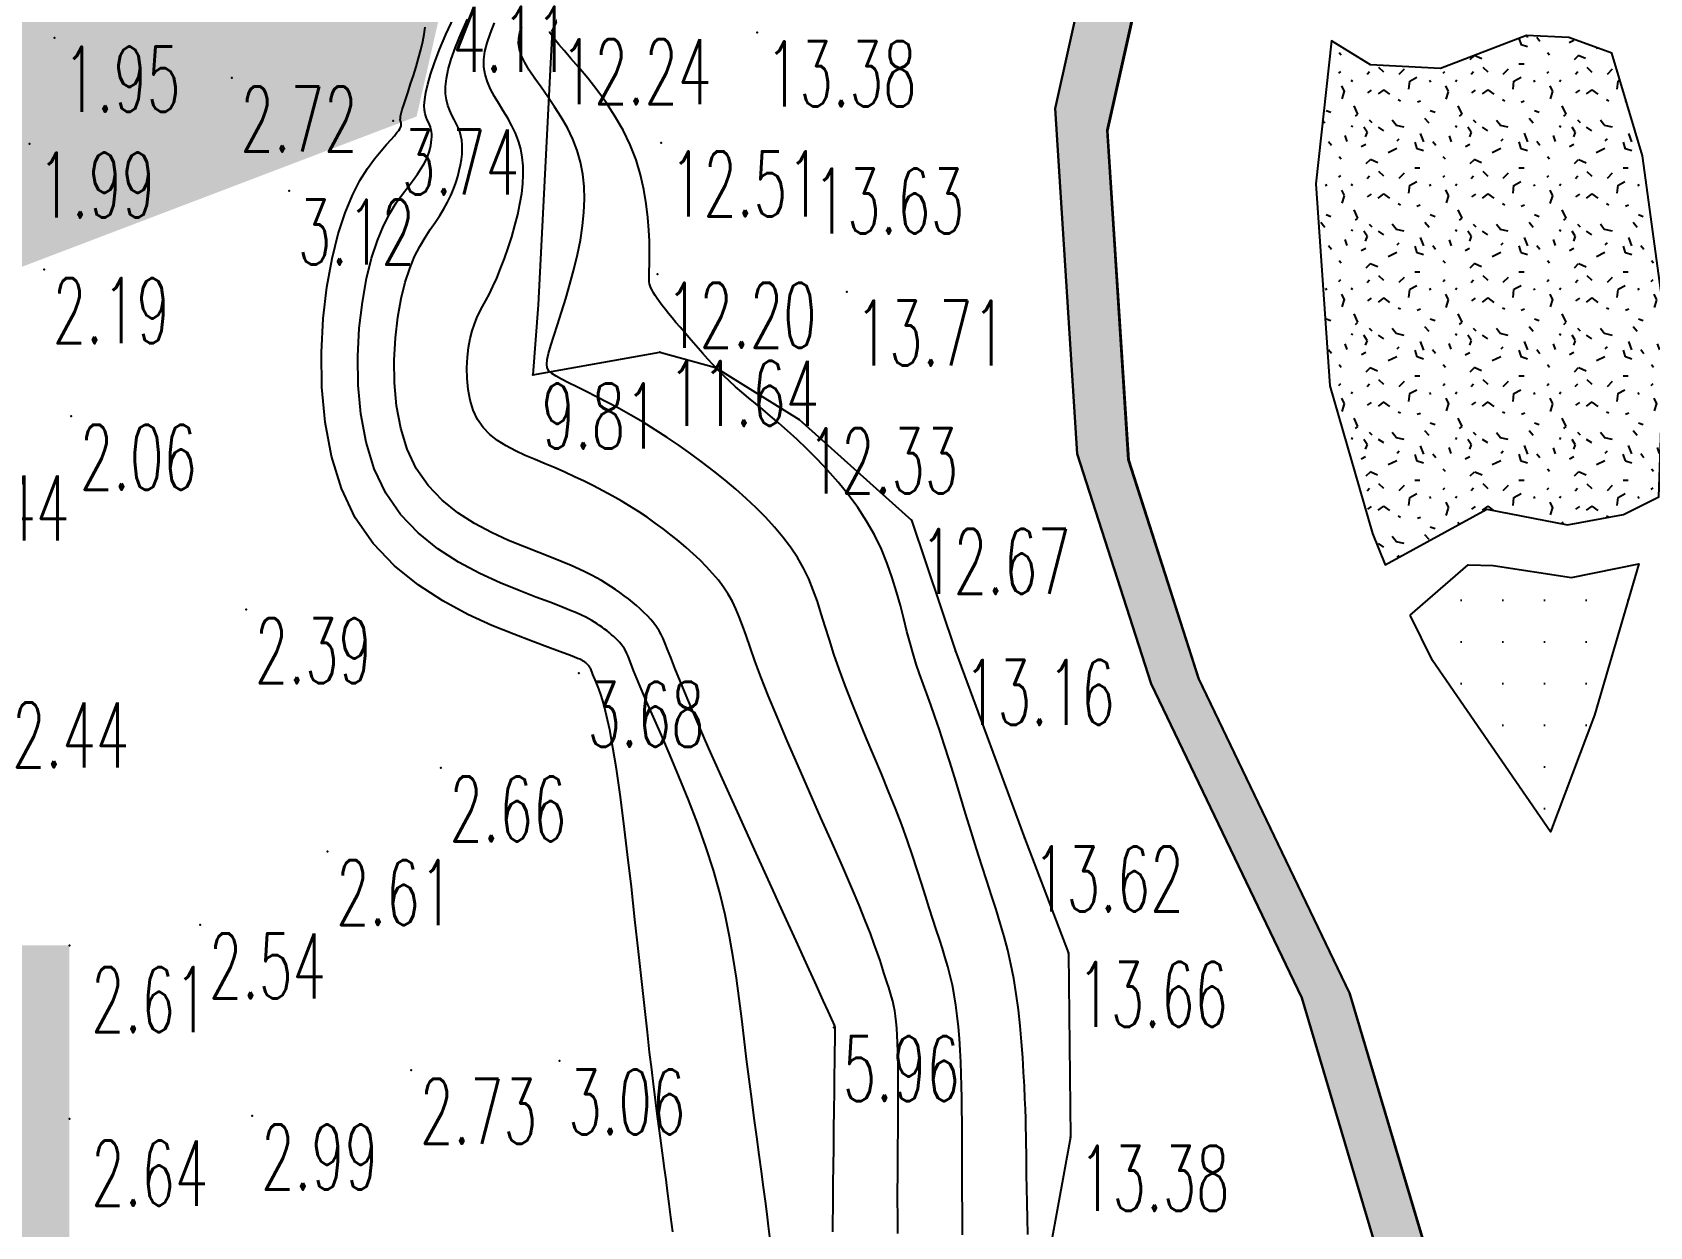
# Model space of a CAD drawing. Header units: millimetres. Extents: x 88261 to 90953, y 390274 to 392322.
# Drawn here: x 90558.1 to 90651.3, y 391171 to 391239.9 of the extents above; entities that cross this region are included whole.
import ezdxf
from ezdxf.enums import TextEntityAlignment as Align

# ---------------------------------------------------------------- set-up
doc = ezdxf.new("R2010")
doc.units = ezdxf.units.MM
doc.header["$LTSCALE"] = 25
doc.linetypes.add('DOT', pattern=[6.35, 0, -6.35])
for name, color, linetype in [('CN_01_00', 42, 'Continuous'), ('CN_02_00', 16, 'Continuous'), ('COTEAlt', 7, 'Continuous'), ('HSABLHUMIDE', 24, 'DOT'), ('parck de jeux', 50, 'Continuous'), ('Talus', 35, 'Continuous'), ('TN_COLORIAGE', 7, 'Continuous'), ('TopoAlt', 7, 'Continuous'), ('TOPOJIS', 7, 'Continuous')]:
    doc.layers.add(name, color=color, linetype=linetype)
doc.styles.add('Romans 1.0', font='Romans.shx', dxfattribs={"width": 0.99, "height": 1})
doc.styles.add('Simplex 1.0', font='Simplex.shx', dxfattribs={"width": 0.99, "height": 2.5})
doc.styles.get("Standard").update_dxf_attribs({"font": 'times.ttf'})

# ---------------------------------------------------------------- blocks, each defined once
blk = doc.blocks.new('TCPOINT')
at = {"color": 0}
blk.add_point((0, 0), dxfattribs=at)
at = {"layer": 'TopoAlt', "style": 'Romans 1.0', "width": 0.99}
blk.add_attdef('ALT', text='', height=200, dxfattribs=at).set_placement((0.5, -0.5), align=Align.TOP_LEFT)
blk = doc.blocks.new('COTE')
at = {"color": 0}
blk.add_point((0, 0), dxfattribs=at)
at = {"layer": 'COTEAlt'}
blk.add_attdef('ALT', text='', height=3.75, dxfattribs=at).set_placement((1.25, -1.25), align=Align.TOP_LEFT)

msp = doc.modelspace()

# ---------------------------------------------------------------- hatches: boundary and pattern name
h = msp.add_hatch()
h.set_pattern_fill('AR-HBONE', color=23, scale=0.032)
h.set_pattern_definition([(45, (-511.459, 107.3326), (0, 4.597891134), [9.7536, -3.2512]), (135, (-509.16, 109.6315), (5e-16, 4.597891134), [9.7536, -3.2512])])
h.paths.add_polyline_path([(90580.259, 391369.323), (90578.893, 391372.088), (90577.403, 391380.386), (90572.476, 391388.749), (90564.469, 391395.121), (90551.356, 391397.716), (90544.735, 391400.861), (90542.893, 391403.775), (90543.568, 391412.079), (90551.362, 391419.931), (90552.964, 391421.402), (90554.737, 391426.973), (90553.749, 391430.788), (90551.439, 391434.414), (90550.677, 391440.955), (90548.617, 391445.303), (90546.298, 391449.141), (90545.472, 391455.293), (90546.531, 391461.247), (90545.455, 391467.304), (90543.481, 391470.813), (90539.022, 391477.118), (90538.554, 391481.349), (90538.699, 391487.409), (90537.691, 391490.033), (90535.204, 391494.153), (90533.84, 391500.271), (90529.551, 391507.768), (90528.583, 391512.46), (90528.626, 391519.305), (90526.727, 391525.756), (90527.819, 391536.032), (90524.222, 391546.435), (90524.867, 391555.468), (90523.429, 391563.259), (90518.375, 391569.388), (90516.845, 391576.818), (90516.107, 391580.734), (90502.826, 391602.657), (90494.518, 391616.214), (90485.753, 391638.699), (90442.611, 391685.947), (90436.501, 391694.495), (90435.059, 391708.645), (90451.717, 391741.838), (90452.722, 391752.459), (90451.18, 391766.065), (90442.505, 391784.213), (90439.49, 391790.617), (90435.648, 391805.425), (90431.473, 391812.607), (90431.344, 391819.043), (90432.829, 391823.298), (90433.294, 391826.816), (90429.771, 391827.329), (90429.353, 391824.167), (90427.779, 391819.657), (90427.939, 391811.686), (90432.327, 391804.136), (90436.131, 391789.476), (90447.766, 391765.089), (90449.151, 391752.487), (90448.241, 391742.876), (90431.42, 391709.359), (90433.06, 391693.268), (90439.886, 391683.74), (90482.728, 391636.82), (90491.37, 391614.651), (90512.731, 391579.518), (90515.069, 391567.885), (90520.145, 391561.738), (90521.291, 391555.336), (90520.626, 391546.015), (90524.203, 391535.686), (90523.12, 391525.489), (90525.07, 391518.866), (90525.027, 391512.168), (90526.183, 391506.569), (90530.486, 391499.047), (90531.859, 391492.888), (90534.481, 391488.544), (90535.13, 391486.855), (90534.996, 391481.233), (90535.654, 391475.818), (90540.514, 391468.946), (90542.058, 391466.169), (90542.923, 391461.302), (90541.877, 391455.423), (90542.874, 391448.002), (90545.528, 391443.646), (90547.213, 391440.041), (90548.002, 391433.266), (90550.446, 391429.429), (90551.042, 391427.127), (90549.899, 391423.533), (90540.13, 391413.692), (90539.256, 391402.948), (90542.265, 391398.189), (90550.195, 391394.422), (90562.902, 391391.907), (90569.736, 391386.468), (90574.016, 391379.204), (90575.482, 391371.036), (90577.068, 391367.827), (90585.289, 391363.31), (90587.237, 391361.568), (90590.672, 391353.748), (90594.383, 391351.285), (90604.653, 391343.84), (90612.851, 391334.359), (90618.437, 391325.085), (90621.782, 391317.486), (90624.002, 391309.067), (90627.738, 391287.71), (90628.019, 391279.65), (90627.255, 391266.593), (90621.182, 391254.035), (90617.042, 391235.488), (90618.319, 391215.583), (90622.574, 391202.325), (90631.256, 391184.221), (90636.053, 391168.094), (90637.79, 391151.812), (90636.657, 391134.553), (90636.754, 391124.145), (90640.334, 391110.892), (90653.891, 391091.985), (90663.63, 391082.027), (90671.36, 391067.261), (90675.086, 391054.053), (90683.469, 391034.279), (90692.526, 391020.632), (90692.509, 391024.786), (90691.925, 391027.104), (90686.033, 391034.997), (90677.901, 391054.178), (90674.136, 391067.524), (90665.998, 391083.069), (90656.086, 391093.204), (90643.054, 391111.379), (90639.756, 391123.588), (90639.664, 391133.417), (90640.808, 391150.846), (90639.005, 391167.747), (90634.038, 391184.447), (90625.339, 391202.585), (90621.29, 391215.202), (90620.073, 391234.176), (90624.016, 391251.839), (90630.214, 391264.657), (90631.029, 391278.571), (90630.739, 391286.886), (90629.714, 391298.649), (90627.043, 391310.671), (90621.607, 391322.866), (90613.162, 391336.588), (90606.038, 391344.517), (90602.665, 391348.269), (90597.913, 391351.643), (90592.983, 391355.027), (90589.642, 391362.633), (90586.918, 391365.07)])
h = msp.add_hatch()
h.set_pattern_fill('HAIE', color=256, scale=6)
h.set_pattern_definition([(109.29004622, (3.85636, -2.4377), (-36.00000000225, 102.0000000018), [0.362034, -126.7756866]), (161.5650512, (2.2492, 3.015), (-6, 8e-12), [0.37878, -18.59488596]), (106.927513064, (1.8898, 3.135), (-23.99999999979, 78.00000000003), [0.41076, -143.83902336]), (111.25050551, (2.26612, -2.46), (-11.99999999994, 30.00000000005), [0.51897, -115.360277495]), (28.442928624, (1.4626, 1.0326), (65.99999999972, 35.9999999999), [0.46656, -163.30156877]), (83.65980825, (1.411, 0.5712), (-2e-12, 6), [0.46428, -53.86803083]), (28.07248694, (4.6603, 3.2715), (78.0000000002, 42.0000000002), [0.290502, -101.709498]), (69.44395478, (4.9168, -2.18136), (6, 18), [0.2922, -50.97182247]), (122.90524292, (5.002, -1.90776), (-12, 18), [0.3459, -121.14484039]), (135, (5.2927, -1.378), (-6, 7e-16), [0.217662, -8.26761937]), (156.25050551, (5.6176, 2.3316), (-95.99999999976, 42.00000000016), [0.46722, -163.410783405]), (45, (4.951, 2.28), (0, 6), [0.338532, -8.14674937]), (48.36646066, (5.002, 1.4256), (42.0000000001, 48.0000000001), [0.20568, -72.04388747]), (34.69515353, (5.0362, 0.366), (59.99999999978, 41.9999999998), [0.2703, -94.598029805]), (128.29016319, (2.95, 3.3228), (-23.99999999986, 30.00000000009), [0.27672, -144.96790124]), (72.255328375, (3.5656, 0.0066), (42.00000000008, 131.9999999999), [0.44868, -157.04417698]), (115.34617594, (3.7024, 0.4338), (-6.00000000002, 12.00000000002), [0.35952, -125.78325625]), (115.01689348, (4.4728, -0.8646), (-5.99999999997, 12), [0.52776, -98.78991214]), (41.18592517, (4.3354, -0.9846), (6, 6), [0.18162, -63.59925488]), (63.4349488, (4.113, -1.6174), (2e-12, 6), [0.114678, -13.301729865]), (131.18592517, (2.5738, -1.395), (-6.00000000005, 6), [0.36342, -63.41745488]), (159.44395478, (2.91586, -0.7798), (-18, 6.0000000001), [0.292212, -50.97181047]), (19.798876354, (1.8898, -0.1644), (65.99999999975, 23.99999999988), [0.20034, -159.22362307]), (116.5650512, (2.6766, 0.981), (-6, 6), [0.114678, -13.301729865]), (45, (3.3774, 1.494), (0, 6), [0.14511, -8.34017137]), (56.30993247, (4.0956, 1.0151), (6, 12), [0.123474, -21.50983365]), (131.18592517, (3.5146, 2.5368), (-6.00000000005, 6), [0.18186, -63.59901488]), (0, (1.75, 2.04), (0, 6), [0.3, -5.7]), (146.30993247, (-0.0426, -1.8222), (-12, 6), [0.36942, -21.26388765]), (143.13010235, (0.3166, 0.2801), (-18, 12), [0.427344, -29.572656]), (36.384351816, (-0.35, 0.29736), (24, 17.99999999997), [0.403302, -141.20178265]), (136.73570459, (-0.02544, 1.54488), (-96.00000000099, 89.99999999755), [0.399456, -139.67195436]), (25.70995378, (0.214, 2.9298), (12, 5.99999999999), [0.55056, -179.249328765]), (127.40535663, (0.6754, -1.515), (-59.9999999994, 78.00000000037), [0.366, -128.03960735]), (45, (0.727, -2.4036), (0, 6), [0.169266, -8.31601537]), (153.4349488, (0.9321, -0.113), (-6, -8e-12), [0.15261, -13.263797865]), (167.4711923, (1.1374, -1.6176), (-30, 5.9999999999), [0.47328, -54.84398674]), (45, (0.85, 1.44), (0, 6), [0.424266, -8.06101537])])
h.paths.add_polyline_path([(90632.885, 391219.502), (90635.337, 391210.991), (90636.074, 391209.185), (90641.923, 391212.391), (90646.568, 391211.491), (90649.81, 391212.081), (90651.836, 391213.095), (90652.187, 391223.318), (90650.904, 391232.754), (90649.123, 391238.675), (90646.645, 391239.569), (90644.213, 391239.696), (90639.262, 391237.793), (90635.224, 391238.004), (90632.966, 391239.38), (90632.064, 391231.148)])
h = msp.add_hatch()
h.set_pattern_fill('JARDIN', color=104, scale=0.8)
h.set_pattern_definition([(0, (-0.35, -2.46), (0, 2.4), [0, -2.4])])
h.paths.add_polyline_path([(90648.129, 391200.506), (90650.303, 391207.925), (90642.292, 391209.138), (90640.848, 391209.187), (90637.517, 391206.282), (90638.802, 391203.66), (90645.589, 391193.787)])
at = {"layer": 'HSABLHUMIDE', "ltscale": 2}
h = msp.add_hatch(dxfattribs=at)
h.set_pattern_fill('AR-SAND', color=41, scale=0.05, style=0)
h.set_pattern_definition([(37.5, (-0.35, -2.46), (-0.080001565, 2.447066187), [0, -1.9304, 0, -2.159, 0, -2.06375]), (7.5, (-0.35, -2.46), (2.247616416, 3.584125503), [0, -1.0414, 0, -1.7399, 0, -0.66675]), (327.5, (-1.912, -2.46), (3.954961851, 0.007185923), [0, -0.635, 0, -2.286, 0, -2.9845]), (317.5, (-1.912, -2.46), (3.817782262, 1.114646616), [0, -0.3175, 0, -1.4986, 0, -1.7145])])
h.paths.add_polyline_path([(90610.37, 391291.457), (90609.232, 391304.606), (90609.832, 391322.062), (90599.692, 391332.174), (90591.749, 391341.946), (90587.873, 391343.883), (90574.521, 391347.24), (90567.563, 391346.204), (90560.37, 391346.37), (90550.249, 391337.239), (90550.249, 391329.857), (90550.249, 391318.898), (90550.249, 391314.953), (90550.249, 391307.239), (90551.302, 391298.798), (90550.249, 391290.766), (90550.249, 391278.8), (90551.09, 391267.1), (90550.249, 391249.766), (90550.249, 391243.448), (90550.249, 391239.771), (90550.249, 391235.372), (90550.249, 391228.728), (90549.947, 391223.477), (90580.249, 391235.019), (90580.249, 391235.006), (90581.806, 391241.849), (90591.136, 391256.439), (90600.636, 391255.394), (90606.011, 391263.63), (90610.972, 391267.68), (90612.4, 391274.475)])

# ---------------------------------------------------------------- linework, layer by layer
at = {"color": 23, "elevation": 15.394, "flags": 128}
for points in [[(90572.476, 391388.749), (90577.403, 391380.386), (90578.893, 391372.088), (90580.259, 391369.323), (90586.918, 391365.07), (90589.642, 391362.633), (90592.983, 391355.027), (90597.913, 391351.643), (90602.665, 391348.269), (90606.038, 391344.517), (90613.162, 391336.588), (90621.607, 391322.866), (90627.043, 391310.671), (90629.714, 391298.649), (90630.739, 391286.886), (90631.029, 391278.571), (90630.214, 391264.657), (90624.016, 391251.839), (90620.073, 391234.176), (90621.29, 391215.202), (90625.339, 391202.585), (90634.038, 391184.447), (90639.005, 391167.747)], [(90572.476, 391388.749), (90577.403, 391380.386), (90578.893, 391372.088), (90580.259, 391369.323), (90586.918, 391365.07), (90589.642, 391362.633), (90592.983, 391355.027), (90597.913, 391351.643), (90602.665, 391348.269), (90606.038, 391344.517), (90613.162, 391336.588), (90621.607, 391322.866), (90627.043, 391310.671), (90629.714, 391298.649), (90630.739, 391286.886), (90631.029, 391278.571), (90630.214, 391264.657), (90624.016, 391251.839), (90620.073, 391234.176), (90621.29, 391215.202), (90625.339, 391202.585), (90634.038, 391184.447), (90639.005, 391167.747)], [(90572.476, 391388.749), (90577.403, 391380.386), (90578.893, 391372.088), (90580.259, 391369.323), (90586.918, 391365.07), (90589.642, 391362.633), (90592.983, 391355.027), (90597.913, 391351.643), (90602.665, 391348.269), (90606.038, 391344.517), (90613.162, 391336.588), (90621.607, 391322.866), (90627.043, 391310.671), (90629.714, 391298.649), (90630.739, 391286.886), (90631.029, 391278.571), (90630.214, 391264.657), (90624.016, 391251.839), (90620.073, 391234.176), (90621.29, 391215.202), (90625.339, 391202.585), (90634.038, 391184.447), (90639.005, 391167.747)], [(90636.053, 391168.094), (90631.256, 391184.221), (90622.574, 391202.325), (90618.319, 391215.583), (90617.042, 391235.488), (90621.182, 391254.035), (90627.255, 391266.593), (90628.019, 391279.65), (90627.738, 391287.71), (90624.002, 391309.067), (90621.782, 391317.486), (90618.437, 391325.085), (90612.851, 391334.359), (90604.653, 391343.84), (90594.383, 391351.285), (90590.672, 391353.748), (90587.237, 391361.568), (90585.289, 391363.31), (90577.068, 391367.827), (90575.482, 391371.036), (90574.016, 391379.204), (90569.736, 391386.468)], [(90636.053, 391168.094), (90631.256, 391184.221), (90622.574, 391202.325), (90618.319, 391215.583), (90617.042, 391235.488), (90621.182, 391254.035), (90627.255, 391266.593), (90628.019, 391279.65), (90627.738, 391287.71), (90624.002, 391309.067), (90621.782, 391317.486), (90618.437, 391325.085), (90612.851, 391334.359), (90604.653, 391343.84), (90594.383, 391351.285), (90590.672, 391353.748), (90587.237, 391361.568), (90585.289, 391363.31), (90577.068, 391367.827), (90575.482, 391371.036), (90574.016, 391379.204), (90569.736, 391386.468)], [(90636.053, 391168.094), (90631.256, 391184.221), (90622.574, 391202.325), (90618.319, 391215.583), (90617.042, 391235.488), (90621.182, 391254.035), (90627.255, 391266.593), (90628.019, 391279.65), (90627.738, 391287.71), (90624.002, 391309.067), (90621.782, 391317.486), (90618.437, 391325.085), (90612.851, 391334.359), (90604.653, 391343.84), (90594.383, 391351.285), (90590.672, 391353.748), (90587.237, 391361.568), (90585.289, 391363.31), (90577.068, 391367.827), (90575.482, 391371.036), (90574.016, 391379.204), (90569.736, 391386.468)], [(90580.206, 391369.378), (90586.865, 391365.125), (90589.589, 391362.688), (90592.93, 391355.082), (90597.913, 391351.643), (90602.612, 391348.324), (90613.162, 391336.588), (90621.607, 391322.866), (90627.043, 391310.671), (90629.661, 391298.704), (90630.686, 391286.941), (90630.976, 391278.626), (90630.161, 391264.712), (90623.963, 391251.894), (90620.02, 391234.231), (90621.237, 391215.257), (90625.286, 391202.64), (90633.985, 391184.502), (90638.952, 391167.802)], [(90580.259, 391369.323), (90586.918, 391365.07), (90589.642, 391362.633), (90592.983, 391355.027), (90597.966, 391351.588), (90602.665, 391348.269), (90613.215, 391336.533), (90621.66, 391322.811), (90627.096, 391310.616), (90629.714, 391298.649), (90630.739, 391286.886), (90631.029, 391278.571), (90630.214, 391264.657), (90624.016, 391251.839), (90620.073, 391234.176), (90621.29, 391215.202), (90625.339, 391202.585), (90634.038, 391184.447), (90639.005, 391167.747)], [(90577.068, 391367.827), (90585.289, 391363.31), (90587.237, 391361.568), (90590.672, 391353.748), (90594.383, 391351.285), (90604.653, 391343.84), (90612.851, 391334.359), (90618.437, 391325.085), (90621.782, 391317.486), (90624.002, 391309.067), (90627.738, 391287.71), (90628.019, 391279.65), (90627.255, 391266.593), (90621.182, 391254.035), (90617.042, 391235.488), (90618.319, 391215.583), (90622.574, 391202.325), (90631.256, 391184.221), (90636.053, 391168.094)]]:
    msp.add_lwpolyline(points, dxfattribs=at)
at = {"color": 104, "elevation": 16.945, "flags": 128}
msp.add_lwpolyline([(90637.517, 391206.282), (90640.848, 391209.187), (90642.292, 391209.138), (90646.796, 391208.456), (90650.686, 391209.234), (90648.129, 391200.506), (90645.589, 391193.787), (90638.802, 391203.66), (90637.517, 391206.282)], dxfattribs=at)
at = {"layer": 'CN_01_00', "flags": 128}
for points, elevation in [([(90595.017, 391170.731), (90594.909, 391171.568), (90594.809, 391172.345), (90594.715, 391173.066), (90594.627, 391173.739), (90594.544, 391174.373), (90594.465, 391174.977), (90594.388, 391175.557), (90594.313, 391176.124), (90594.238, 391176.684), (90594.162, 391177.25), (90594.082, 391177.846), (90593.997, 391178.5), (90593.904, 391179.239), (90593.799, 391180.091), (90593.682, 391181.084), (90593.549, 391182.244), (90593.397, 391183.601), (90593.226, 391185.166), (90593.038, 391186.895), (90592.837, 391188.73), (90592.627, 391190.611), (90592.411, 391192.479), (90592.193, 391194.275), (90591.978, 391195.94), (90591.768, 391197.415), (90591.568, 391198.655), (90591.379, 391199.672), (90591.202, 391200.491), (90591.039, 391201.14), (90590.89, 391201.643), (90590.758, 391202.027), (90590.643, 391202.318), (90590.547, 391202.542), (90590.47, 391202.721), (90590.411, 391202.864), (90590.366, 391202.975), (90590.332, 391203.061), (90590.307, 391203.126), (90590.288, 391203.175), (90590.272, 391203.213), (90590.256, 391203.245), (90590.239, 391203.276), (90590.219, 391203.306), (90590.196, 391203.336), (90590.172, 391203.365), (90590.146, 391203.393), (90590.119, 391203.421), (90590.089, 391203.448), (90590.059, 391203.475), (90590.028, 391203.502), (90589.995, 391203.528), (90589.962, 391203.554), (90589.927, 391203.579), (90589.892, 391203.604), (90589.856, 391203.628), (90589.819, 391203.652), (90589.781, 391203.674), (90589.738, 391203.698), (90589.665, 391203.732), (90589.532, 391203.787), (90589.31, 391203.874), (90588.969, 391204.004), (90588.481, 391204.188), (90587.815, 391204.437), (90586.942, 391204.761), (90585.848, 391205.173), (90584.579, 391205.689), (90583.197, 391206.324), (90581.761, 391207.097), (90580.333, 391208.022), (90578.975, 391209.118), (90577.748, 391210.401), (90576.712, 391211.888), (90575.915, 391213.582), (90575.346, 391215.44), (90574.982, 391217.404), (90574.798, 391219.418), (90574.769, 391221.425), (90574.873, 391223.369), (90575.084, 391225.191), (90575.378, 391226.836), (90575.732, 391228.26), (90576.129, 391229.47), (90576.553, 391230.487), (90576.988, 391231.331), (90577.419, 391232.024), (90577.829, 391232.585), (90578.202, 391233.036), (90578.523, 391233.396), (90578.78, 391233.685), (90578.976, 391233.913), (90579.12, 391234.089), (90579.221, 391234.22), (90579.286, 391234.315), (90579.325, 391234.384), (90579.345, 391234.433), (90579.354, 391234.472), (90579.361, 391234.508), (90579.364, 391234.543), (90579.366, 391234.575), (90579.366, 391234.606), (90579.363, 391234.636), (90579.357, 391234.665), (90579.349, 391234.693), (90579.339, 391234.721), (90579.327, 391234.749), (90579.316, 391234.785), (90579.31, 391234.84), (90579.315, 391234.921), (90579.333, 391235.037), (90579.369, 391235.199), (90579.427, 391235.415), (90579.511, 391235.694), (90579.624, 391236.041), (90579.759, 391236.447), (90579.908, 391236.897), (90580.065, 391237.379), (90580.221, 391237.877), (90580.368, 391238.379), (90580.5, 391238.87), (90580.607, 391239.337), (90580.685, 391239.77), (90580.736, 391240.171)], 4), ([(90604.238, 391170.733), (90604.241, 391171.041), (90604.244, 391171.455), (90604.249, 391171.997), (90604.256, 391172.688), (90604.265, 391173.537), (90604.277, 391174.512), (90604.289, 391175.57), (90604.303, 391176.665), (90604.317, 391177.755), (90604.33, 391178.796), (90604.342, 391179.744), (90604.352, 391180.556), (90604.36, 391181.198), (90604.366, 391181.682), (90604.37, 391182.031), (90604.372, 391182.267), (90604.374, 391182.413), (90604.374, 391182.491), (90604.374, 391182.523), (90604.373, 391182.533), (90604.372, 391182.538), (90604.37, 391182.544), (90604.369, 391182.549), (90604.367, 391182.554), (90604.366, 391182.559), (90604.364, 391182.564), (90604.362, 391182.57), (90604.36, 391182.576), (90604.355, 391182.589), (90604.332, 391182.642), (90604.271, 391182.777), (90604.156, 391183.031), (90603.967, 391183.447), (90603.686, 391184.064), (90603.294, 391184.921), (90602.774, 391186.059), (90602.116, 391187.499), (90601.347, 391189.184), (90600.503, 391191.036), (90599.62, 391192.98), (90598.735, 391194.939), (90597.883, 391196.836), (90597.1, 391198.595), (90596.424, 391200.139), (90595.879, 391201.411), (90595.456, 391202.427), (90595.135, 391203.223), (90594.895, 391203.835), (90594.717, 391204.299), (90594.581, 391204.65), (90594.466, 391204.925), (90594.353, 391205.159), (90594.225, 391205.382), (90594.079, 391205.601), (90593.918, 391205.815), (90593.742, 391206.025), (90593.554, 391206.231), (90593.353, 391206.433), (90593.142, 391206.632), (90592.922, 391206.828), (90592.694, 391207.022), (90592.458, 391207.212), (90592.216, 391207.399), (90591.967, 391207.582), (90591.711, 391207.761), (90591.449, 391207.936), (90591.181, 391208.105), (90590.908, 391208.27), (90590.628, 391208.43), (90590.328, 391208.59), (90589.993, 391208.756), (90589.611, 391208.934), (90589.165, 391209.13), (90588.641, 391209.35), (90588.025, 391209.599), (90587.302, 391209.883), (90586.466, 391210.209), (90585.545, 391210.589), (90584.574, 391211.036), (90583.59, 391211.562), (90582.628, 391212.182), (90581.724, 391212.907), (90580.914, 391213.75), (90580.235, 391214.725), (90579.712, 391215.836), (90579.339, 391217.055), (90579.1, 391218.343), (90578.979, 391219.664), (90578.961, 391220.98), (90579.029, 391222.254), (90579.167, 391223.449), (90579.359, 391224.528), (90579.592, 391225.463), (90579.855, 391226.263), (90580.139, 391226.947), (90580.437, 391227.535), (90580.739, 391228.046), (90581.037, 391228.499), (90581.323, 391228.912), (90581.588, 391229.306), (90581.825, 391229.695), (90582.034, 391230.081), (90582.217, 391230.463), (90582.374, 391230.838), (90582.508, 391231.204), (90582.62, 391231.559), (90582.71, 391231.902), (90582.781, 391232.23), (90582.834, 391232.542), (90582.868, 391232.839), (90582.882, 391233.123), (90582.877, 391233.394), (90582.851, 391233.655), (90582.805, 391233.906), (90582.736, 391234.149), (90582.646, 391234.386), (90582.534, 391234.619), (90582.409, 391234.854), (90582.28, 391235.099), (90582.158, 391235.362), (90582.051, 391235.65), (90581.969, 391235.971), (90581.923, 391236.333), (90581.92, 391236.742), (90581.971, 391237.207), (90582.08, 391237.735), (90582.252, 391238.333), (90582.489, 391239.008), (90582.796, 391239.769), (90583.177, 391240.622)], 6), ([(90607.978, 391170.643), (90607.977, 391171.179), (90607.975, 391171.766), (90607.973, 391172.414), (90607.973, 391173.13), (90607.976, 391173.918), (90607.981, 391174.761), (90607.987, 391175.639), (90607.994, 391176.532), (90607.999, 391177.42), (90608.004, 391178.281), (90608.006, 391179.096), (90608.004, 391179.845), (90607.999, 391180.511), (90607.989, 391181.098), (90607.973, 391181.616), (90607.952, 391182.072), (90607.925, 391182.477), (90607.892, 391182.838), (90607.852, 391183.165), (90607.804, 391183.465), (90607.749, 391183.748), (90607.686, 391184.019), (90607.617, 391184.282), (90607.541, 391184.544), (90607.459, 391184.808), (90607.371, 391185.08), (90607.278, 391185.365), (90607.18, 391185.667), (90607.076, 391185.995), (90606.957, 391186.366), (90606.812, 391186.798), (90606.629, 391187.314), (90606.399, 391187.931), (90606.109, 391188.67), (90605.751, 391189.552), (90605.311, 391190.595), (90604.786, 391191.809), (90604.192, 391193.16), (90603.554, 391194.603), (90602.894, 391196.094), (90602.237, 391197.589), (90601.605, 391199.042), (90601.022, 391200.41), (90600.511, 391201.647), (90600.089, 391202.72), (90599.747, 391203.639), (90599.468, 391204.425), (90599.235, 391205.097), (90599.034, 391205.678), (90598.846, 391206.187), (90598.657, 391206.645), (90598.449, 391207.073), (90598.211, 391207.489), (90597.94, 391207.895), (90597.64, 391208.294), (90597.313, 391208.685), (90596.961, 391209.068), (90596.588, 391209.445), (90596.195, 391209.816), (90595.785, 391210.181), (90595.36, 391210.541), (90594.922, 391210.895), (90594.47, 391211.244), (90594.006, 391211.585), (90593.529, 391211.918), (90593.042, 391212.243), (90592.544, 391212.559), (90592.035, 391212.865), (90591.518, 391213.161), (90590.991, 391213.448), (90590.455, 391213.726), (90589.912, 391213.995), (90589.36, 391214.257), (90588.801, 391214.512), (90588.235, 391214.761), (90587.662, 391215.004), (90587.084, 391215.244), (90586.511, 391215.489), (90585.952, 391215.747), (90585.42, 391216.028), (90584.923, 391216.341), (90584.473, 391216.695), (90584.081, 391217.099), (90583.757, 391217.563), (90583.509, 391218.091), (90583.332, 391218.67), (90583.218, 391219.281), (90583.161, 391219.909), (90583.152, 391220.534), (90583.184, 391221.14), (90583.25, 391221.707), (90583.341, 391222.22), (90583.452, 391222.665), (90583.581, 391223.055), (90583.725, 391223.407), (90583.885, 391223.739), (90584.058, 391224.069), (90584.245, 391224.413), (90584.443, 391224.789), (90584.652, 391225.216), (90584.87, 391225.705), (90585.093, 391226.25), (90585.314, 391226.837), (90585.528, 391227.455), (90585.73, 391228.092), (90585.915, 391228.734), (90586.076, 391229.37), (90586.208, 391229.987), (90586.307, 391230.576), (90586.371, 391231.136), (90586.399, 391231.671), (90586.389, 391232.182), (90586.34, 391232.674), (90586.252, 391233.147), (90586.123, 391233.606), (90585.952, 391234.052), (90585.741, 391234.489), (90585.5, 391234.917), (90585.243, 391235.34), (90584.985, 391235.76), (90584.737, 391236.177), (90584.515, 391236.594), (90584.331, 391237.012), (90584.2, 391237.435), (90584.132, 391237.864), (90584.129, 391238.308), (90584.19, 391238.775), (90584.315, 391239.275), (90584.501, 391239.817), (90584.748, 391240.409)], 8), ([(90615.474, 391170.584), (90615.456, 391171.506), (90615.438, 391172.405), (90615.422, 391173.251), (90615.408, 391174.016), (90615.397, 391174.679), (90615.389, 391175.257), (90615.382, 391175.778), (90615.375, 391176.266), (90615.365, 391176.748), (90615.352, 391177.251), (90615.334, 391177.8), (90615.309, 391178.422), (90615.276, 391179.136), (90615.234, 391179.929), (90615.18, 391180.785), (90615.112, 391181.683), (90615.028, 391182.606), (90614.928, 391183.533), (90614.808, 391184.448), (90614.666, 391185.331), (90614.503, 391186.168), (90614.318, 391186.969), (90614.112, 391187.75), (90613.887, 391188.524), (90613.644, 391189.306), (90613.384, 391190.111), (90613.109, 391190.955), (90612.82, 391191.85), (90612.518, 391192.808), (90612.207, 391193.812), (90611.892, 391194.842), (90611.576, 391195.878), (90611.263, 391196.899), (90610.957, 391197.884), (90610.663, 391198.813), (90610.384, 391199.666), (90610.125, 391200.427), (90609.882, 391201.111), (90609.655, 391201.736), (90609.442, 391202.322), (90609.241, 391202.888), (90609.049, 391203.454), (90608.865, 391204.039), (90608.686, 391204.662), (90608.51, 391205.339), (90608.328, 391206.064), (90608.133, 391206.828), (90607.915, 391207.622), (90607.666, 391208.436), (90607.376, 391209.26), (90607.038, 391210.085), (90606.642, 391210.901), (90606.184, 391211.701), (90605.672, 391212.477), (90605.118, 391213.227), (90604.536, 391213.945), (90603.938, 391214.627), (90603.336, 391215.268), (90602.744, 391215.864), (90602.173, 391216.41), (90601.634, 391216.903), (90601.127, 391217.349), (90600.649, 391217.756), (90600.199, 391218.129), (90599.775, 391218.477), (90599.373, 391218.807), (90598.992, 391219.126), (90598.63, 391219.441), (90598.284, 391219.758), (90597.953, 391220.077), (90597.635, 391220.398), (90597.33, 391220.718), (90597.035, 391221.038), (90596.75, 391221.355), (90596.473, 391221.67), (90596.203, 391221.98), (90595.939, 391222.285), (90595.682, 391222.582), (90595.434, 391222.872), (90595.197, 391223.151), (90594.973, 391223.418), (90594.764, 391223.672), (90594.572, 391223.911), (90594.398, 391224.133), (90594.245, 391224.337), (90594.111, 391224.525), (90593.996, 391224.697), (90593.899, 391224.856), (90593.82, 391225.001), (90593.756, 391225.136), (90593.709, 391225.262), (90593.676, 391225.379), (90593.657, 391225.491), (90593.649, 391225.611), (90593.649, 391225.752), (90593.655, 391225.929), (90593.663, 391226.155), (90593.671, 391226.444), (90593.676, 391226.811), (90593.676, 391227.269), (90593.665, 391227.827), (90593.637, 391228.475), (90593.581, 391229.198), (90593.489, 391229.979), (90593.35, 391230.804), (90593.157, 391231.656), (90592.898, 391232.521), (90592.566, 391233.383), (90592.155, 391234.228), (90591.682, 391235.044), (90591.17, 391235.823), (90590.638, 391236.554), (90590.11, 391237.229), (90589.606, 391237.838), (90589.149, 391238.372), (90588.759, 391238.821), (90588.454, 391239.178), (90588.227, 391239.454), (90588.068, 391239.66), (90587.966, 391239.809), (90587.911, 391239.913)], 12)]:
    msp.add_lwpolyline(points, dxfattribs=dict(at, elevation=elevation))
at = {"layer": 'CN_02_00', "flags": 128}
for points, elevation in [([(90600.605, 391170.446), (90600.538, 391171.063), (90600.454, 391171.742), (90600.356, 391172.49), (90600.246, 391173.311), (90600.124, 391174.209), (90599.993, 391175.176), (90599.854, 391176.201), (90599.711, 391177.275), (90599.564, 391178.387), (90599.416, 391179.527), (90599.27, 391180.685), (90599.127, 391181.85), (90598.987, 391183.015), (90598.843, 391184.183), (90598.685, 391185.359), (90598.504, 391186.551), (90598.291, 391187.762), (90598.035, 391188.999), (90597.727, 391190.268), (90597.358, 391191.575), (90596.922, 391192.919), (90596.436, 391194.28), (90595.916, 391195.631), (90595.384, 391196.945), (90594.857, 391198.196), (90594.355, 391199.356), (90593.898, 391200.4), (90593.504, 391201.301), (90593.187, 391202.039), (90592.941, 391202.628), (90592.755, 391203.089), (90592.616, 391203.443), (90592.513, 391203.71), (90592.435, 391203.912), (90592.369, 391204.069), (90592.305, 391204.202), (90592.232, 391204.329), (90592.149, 391204.453), (90592.057, 391204.575), (90591.957, 391204.695), (90591.85, 391204.812), (90591.736, 391204.927), (90591.616, 391205.04), (90591.491, 391205.152), (90591.361, 391205.262), (90591.227, 391205.37), (90591.089, 391205.476), (90590.947, 391205.581), (90590.801, 391205.683), (90590.652, 391205.782), (90590.5, 391205.878), (90590.345, 391205.972), (90590.183, 391206.064), (90589.996, 391206.161), (90589.763, 391206.272), (90589.46, 391206.404), (90589.067, 391206.567), (90588.561, 391206.769), (90587.92, 391207.018), (90587.122, 391207.322), (90586.157, 391207.691), (90585.062, 391208.139), (90583.886, 391208.68), (90582.675, 391209.329), (90581.481, 391210.102), (90580.35, 391211.013), (90579.331, 391212.076), (90578.473, 391213.306), (90577.813, 391214.709), (90577.343, 391216.247), (90577.041, 391217.873), (90576.889, 391219.541), (90576.865, 391221.203), (90576.951, 391222.811), (90577.125, 391224.32), (90577.368, 391225.682), (90577.662, 391226.861), (90577.992, 391227.866), (90578.346, 391228.717), (90578.713, 391229.433), (90579.079, 391230.035), (90579.433, 391230.542), (90579.763, 391230.974), (90580.055, 391231.351), (90580.302, 391231.69), (90580.505, 391231.997), (90580.669, 391232.276), (90580.798, 391232.529), (90580.897, 391232.759), (90580.972, 391232.971), (90581.028, 391233.167), (90581.068, 391233.351), (90581.097, 391233.525), (90581.116, 391233.691), (90581.124, 391233.849), (90581.121, 391234), (90581.107, 391234.146), (90581.081, 391234.286), (90581.043, 391234.421), (90580.992, 391234.553), (90580.93, 391234.684), (90580.863, 391234.823), (90580.799, 391234.979), (90580.744, 391235.164), (90580.708, 391235.387), (90580.696, 391235.66), (90580.718, 391235.993), (90580.781, 391236.396), (90580.891, 391236.878), (90581.056, 391237.448), (90581.282, 391238.111), (90581.576, 391238.875), (90581.944, 391239.745), (90582.392, 391240.729)], 5), ([(90611.718, 391170.552), (90611.713, 391171.317), (90611.705, 391172.078), (90611.697, 391172.832), (90611.691, 391173.573), (90611.687, 391174.298), (90611.685, 391175.009), (90611.685, 391175.708), (90611.684, 391176.399), (90611.682, 391177.084), (90611.678, 391177.766), (90611.67, 391178.448), (90611.657, 391179.133), (90611.638, 391179.823), (90611.611, 391180.514), (90611.576, 391181.2), (90611.532, 391181.878), (90611.477, 391182.541), (90611.41, 391183.186), (90611.33, 391183.806), (90611.235, 391184.398), (90611.126, 391184.958), (90611.002, 391185.494), (90610.864, 391186.016), (90610.714, 391186.534), (90610.551, 391187.057), (90610.378, 391187.596), (90610.194, 391188.16), (90610, 391188.759), (90609.797, 391189.401), (90609.582, 391190.089), (90609.352, 391190.82), (90609.102, 391191.596), (90608.831, 391192.415), (90608.533, 391193.277), (90608.207, 391194.183), (90607.848, 391195.13), (90607.455, 391196.118), (90607.037, 391197.135), (90606.605, 391198.169), (90606.168, 391199.208), (90605.739, 391200.238), (90605.327, 391201.248), (90604.943, 391202.224), (90604.598, 391203.155), (90604.299, 391204.03), (90604.037, 391204.852), (90603.8, 391205.626), (90603.575, 391206.36), (90603.35, 391207.057), (90603.111, 391207.723), (90602.847, 391208.365), (90602.546, 391208.987), (90602.197, 391209.595), (90601.801, 391210.19), (90601.361, 391210.773), (90600.883, 391211.345), (90600.369, 391211.906), (90599.822, 391212.457), (90599.247, 391213), (90598.648, 391213.534), (90598.027, 391214.061), (90597.387, 391214.578), (90596.732, 391215.085), (90596.063, 391215.579), (90595.383, 391216.059), (90594.694, 391216.522), (90594, 391216.968), (90593.303, 391217.394), (90592.606, 391217.799), (90591.92, 391218.181), (90591.254, 391218.538), (90590.62, 391218.867), (90590.027, 391219.168), (90589.487, 391219.439), (90589.011, 391219.676), (90588.608, 391219.88), (90588.287, 391220.05), (90588.046, 391220.204), (90587.88, 391220.358), (90587.783, 391220.533), (90587.75, 391220.747), (90587.778, 391221.019), (90587.859, 391221.367), (90587.99, 391221.811), (90588.164, 391222.363), (90588.372, 391223.011), (90588.602, 391223.737), (90588.842, 391224.523), (90589.082, 391225.35), (90589.311, 391226.2), (90589.517, 391227.056), (90589.688, 391227.898), (90589.816, 391228.712), (90589.897, 391229.498), (90589.928, 391230.256), (90589.907, 391230.989), (90589.832, 391231.7), (90589.7, 391232.39), (90589.51, 391233.062), (90589.259, 391233.718), (90588.948, 391234.358), (90588.591, 391234.981), (90588.206, 391235.582), (90587.811, 391236.157), (90587.424, 391236.703), (90587.061, 391237.216), (90586.74, 391237.692), (90586.48, 391238.128), (90586.293, 391238.521), (90586.178, 391238.881), (90586.129, 391239.218), (90586.14, 391239.542), (90586.206, 391239.865), (90586.32, 391240.197)], 10)]:
    msp.add_lwpolyline(points, dxfattribs=dict(at, elevation=elevation))
at = {"layer": 'parck de jeux', "color": 0, "elevation": 16.924, "flags": 128}
msp.add_lwpolyline([(90632.885, 391219.502), (90635.337, 391210.991), (90636.074, 391209.185), (90641.923, 391212.391), (90646.568, 391211.491), (90649.81, 391212.081), (90651.836, 391213.095), (90652.187, 391223.318), (90650.904, 391232.754), (90649.123, 391238.675), (90646.645, 391239.569), (90644.213, 391239.696), (90639.262, 391237.793), (90635.224, 391238.004), (90632.966, 391239.38), (90632.064, 391231.148)], close=True, dxfattribs=at)
msp.add_lwpolyline([(90632.885, 391219.502), (90635.337, 391210.991), (90636.074, 391209.185), (90641.923, 391212.391), (90646.568, 391211.491), (90649.81, 391212.081), (90651.836, 391213.095), (90652.187, 391223.318), (90650.904, 391232.754), (90649.123, 391238.675), (90646.645, 391239.569), (90644.213, 391239.696), (90639.262, 391237.793), (90635.224, 391238.004), (90632.966, 391239.38), (90632.064, 391231.148)], close=True, dxfattribs=at)
at = {"layer": 'Talus', "color": 134, "elevation": 9.561, "flags": 128}
msp.add_lwpolyline([(90623.672, 391300.116), (90624.044, 391293.483), (90624.635, 391280.924), (90627.313, 391273.381), (90626.313, 391267.063), (90618.86, 391263.34), (90613.001, 391257.535), (90610.874, 391253.946), (90605.49, 391249.15), (90597.206, 391246.393), (90591.644, 391247.466), (90588.064, 391239.975), (90587.266, 391224.165), (90586.945, 391220.131), (90594.272, 391221.432), (90597.482, 391220.561), (90602.292, 391217.547), (90608.779, 391211.75), (90611.303, 391204.198), (90615.279, 391193.443), (90617.827, 391186.794), (90617.928, 391176.19), (90616.023, 391165.78)], dxfattribs=at)
at = {"layer": 'TN_COLORIAGE', "color": 61}
for points in [[(90560.249, 391177.239, 2.304), (90560.249, 391187.239, 2.304), (90550.249, 391177.239, 2.304)], [(90560.249, 391187.239, 2.304), (90550.249, 391187.239, 2.304), (90550.249, 391177.239, 2.304)], [(90560.249, 391167.239, 2.22), (90560.249, 391177.239, 2.22), (90550.249, 391167.239, 2.22)], [(90550.249, 391177.239, 2.64), (90550.249, 391167.239, 2.64), (90560.249, 391177.239, 2.64)]]:
    msp.add_solid(points, dxfattribs=at)

# ---------------------------------------------------------------- block references
at = {"layer": 'COTEAlt'}
ref = msp.add_blockref('COTE', (90560.249, 391187.239), dxfattribs=at)
ref.add_attrib('ALT', '2.61', dxfattribs={"height": 3.75, "style": 'Simplex 1.0', "width": 0.6}).set_placement((90561.499, 391185.989), align=Align.TOP_LEFT)
ref = msp.add_blockref('COTE', (90560.249, 391177.239), dxfattribs=at)
ref.add_attrib('ALT', '2.64', dxfattribs={"height": 3.75, "style": 'Simplex 1.0', "width": 0.6}).set_placement((90561.499, 391175.989), align=Align.TOP_LEFT)
at = {"layer": 'TOPOJIS'}
ref = msp.add_blockref('TCPOINT', (90581.806, 391241.849, 4.113), dxfattribs=at)
ref.add_attrib('ALT', '4.11', dxfattribs={"layer": 'TopoAlt', "height": 3.75, "style": 'Romans 1.0', "width": 0.6}).set_placement((90582.306, 391241.349, 4.113), align=Align.TOP_LEFT)
ref = msp.add_blockref('TCPOINT', (90559.392, 391239.546, 1.946), dxfattribs=at)
ref.add_attrib('ALT', '1.95', dxfattribs={"layer": 'TopoAlt', "height": 3.75, "style": 'Romans 1.0', "width": 0.6}).set_placement((90559.892, 391239.046, 1.946), align=Align.TOP_LEFT)
ref = msp.add_blockref('TCPOINT', (90588.064, 391239.975, 12.241), dxfattribs=at)
ref.add_attrib('ALT', '12.24', dxfattribs={"layer": 'TopoAlt', "height": 3.75, "style": 'Romans 1.0', "width": 0.6}).set_placement((90588.564, 391239.475, 12.241), align=Align.TOP_LEFT)
ref = msp.add_blockref('TCPOINT', (90599.884, 391239.855, 13.384), dxfattribs=at)
ref.add_attrib('ALT', '13.38', dxfattribs={"layer": 'TopoAlt', "height": 3.75, "style": 'Romans 1.0', "width": 0.6}).set_placement((90600.384, 391239.355, 13.384), align=Align.TOP_LEFT)
ref = msp.add_blockref('TCPOINT', (90569.595, 391237.246, 2.721), dxfattribs=at)
ref.add_attrib('ALT', '2.72', dxfattribs={"layer": 'TopoAlt', "height": 3.75, "style": 'Romans 1.0', "width": 0.6}).set_placement((90570.095, 391236.746, 2.721), align=Align.TOP_LEFT)
ref = msp.add_blockref('TCPOINT', (90578.909, 391234.764, 3.736), dxfattribs=at)
ref.add_attrib('ALT', '3.74', dxfattribs={"layer": 'TopoAlt', "height": 3.75, "style": 'Romans 1.0', "width": 0.6}).set_placement((90579.409, 391234.264, 3.736), align=Align.TOP_LEFT)
ref = msp.add_blockref('TCPOINT', (90557.944, 391233.442, 1.991), dxfattribs=at)
ref.add_attrib('ALT', '1.99', dxfattribs={"layer": 'TopoAlt', "height": 3.75, "style": 'Romans 1.0', "width": 0.6}).set_placement((90558.444, 391232.942, 1.991), align=Align.TOP_LEFT)
ref = msp.add_blockref('TCPOINT', (90594.353, 391233.509, 12.511), dxfattribs=at)
ref.add_attrib('ALT', '12.51', dxfattribs={"layer": 'TopoAlt', "height": 3.75, "style": 'Romans 1.0', "width": 0.6}).set_placement((90594.853, 391233.009, 12.511), align=Align.TOP_LEFT)
ref = msp.add_blockref('TCPOINT', (90602.625, 391232.517, 13.634), dxfattribs=at)
ref.add_attrib('ALT', '13.63', dxfattribs={"layer": 'TopoAlt', "height": 3.75, "style": 'Romans 1.0', "width": 0.6}).set_placement((90603.125, 391232.017, 13.634), align=Align.TOP_LEFT)
ref = msp.add_blockref('TCPOINT', (90572.902, 391230.73, 3.122), dxfattribs=at)
ref.add_attrib('ALT', '3.12', dxfattribs={"layer": 'TopoAlt', "height": 3.75, "style": 'Romans 1.0', "width": 0.6}).set_placement((90573.402, 391230.23, 3.122), align=Align.TOP_LEFT)
ref = msp.add_blockref('TCPOINT', (90558.782, 391226.203, 2.186), dxfattribs=at)
ref.add_attrib('ALT', '2.19', dxfattribs={"layer": 'TopoAlt', "height": 3.75, "style": 'Romans 1.0', "width": 0.6}).set_placement((90559.282, 391225.703, 2.186), align=Align.TOP_LEFT)
ref = msp.add_blockref('TCPOINT', (90594.128, 391225.936, 12.196), dxfattribs=at)
ref.add_attrib('ALT', '12.20', dxfattribs={"layer": 'TopoAlt', "height": 3.75, "style": 'Romans 1.0', "width": 0.6}).set_placement((90594.628, 391225.436, 12.196), align=Align.TOP_LEFT)
ref = msp.add_blockref('TCPOINT', (90605.045, 391224.909, 13.709), dxfattribs=at)
ref.add_attrib('ALT', '13.71', dxfattribs={"layer": 'TopoAlt', "height": 3.75, "style": 'Romans 1.0', "width": 0.6}).set_placement((90605.545, 391224.409, 13.709), align=Align.TOP_LEFT)
ref = msp.add_blockref('TCPOINT', (90594.272, 391221.432, 11.642), dxfattribs=at)
ref.add_attrib('ALT', '11.64', dxfattribs={"layer": 'TopoAlt', "height": 3.75, "style": 'Romans 1.0', "width": 0.6}).set_placement((90594.772, 391220.932, 11.642), align=Align.TOP_LEFT)
ref = msp.add_blockref('TCPOINT', (90586.945, 391220.131, 9.814), dxfattribs=at)
ref.add_attrib('ALT', '9.81', dxfattribs={"layer": 'TopoAlt', "height": 3.75, "style": 'Romans 1.0', "width": 0.6}).set_placement((90587.445, 391219.631, 9.814), align=Align.TOP_LEFT)
ref = msp.add_blockref('TCPOINT', (90560.337, 391217.752, 2.059), dxfattribs=at)
ref.add_attrib('ALT', '2.06', dxfattribs={"layer": 'TopoAlt', "height": 3.75, "style": 'Romans 1.0', "width": 0.6}).set_placement((90560.837, 391217.252, 2.059), align=Align.TOP_LEFT)
ref = msp.add_blockref('TCPOINT', (90602.292, 391217.547, 12.334), dxfattribs=at)
ref.add_attrib('ALT', '12.33', dxfattribs={"layer": 'TopoAlt', "height": 3.75, "style": 'Romans 1.0', "width": 0.6}).set_placement((90602.792, 391217.047, 12.334), align=Align.TOP_LEFT)
ref = msp.add_blockref('TCPOINT', (90552.992, 391214.831, 2.445), dxfattribs=at)
ref.add_attrib('ALT', '2.44', dxfattribs={"layer": 'TopoAlt', "height": 3.75, "style": 'Romans 1.0', "width": 0.6}).set_placement((90553.492, 391214.331, 2.445), align=Align.TOP_LEFT)
ref = msp.add_blockref('TCPOINT', (90608.779, 391211.75, 12.667), dxfattribs=at)
ref.add_attrib('ALT', '12.67', dxfattribs={"layer": 'TopoAlt', "height": 3.75, "style": 'Romans 1.0', "width": 0.6}).set_placement((90609.279, 391211.25, 12.667), align=Align.TOP_LEFT)
ref = msp.add_blockref('TCPOINT', (90570.432, 391206.603, 2.389), dxfattribs=at)
ref.add_attrib('ALT', '2.39', dxfattribs={"layer": 'TopoAlt', "height": 3.75, "style": 'Romans 1.0', "width": 0.6}).set_placement((90570.932, 391206.103, 2.389), align=Align.TOP_LEFT)
ref = msp.add_blockref('TCPOINT', (90611.303, 391204.198, 13.156), dxfattribs=at)
ref.add_attrib('ALT', '13.16', dxfattribs={"layer": 'TopoAlt', "height": 3.75, "style": 'Romans 1.0', "width": 0.6}).set_placement((90611.803, 391203.698, 13.156), align=Align.TOP_LEFT)
ref = msp.add_blockref('TCPOINT', (90589.601, 391202.939, 3.684), dxfattribs=at)
ref.add_attrib('ALT', '3.68', dxfattribs={"layer": 'TopoAlt', "height": 3.75, "style": 'Romans 1.0', "width": 0.6}).set_placement((90590.101, 391202.439, 3.684), align=Align.TOP_LEFT)
ref = msp.add_blockref('TCPOINT', (90556.439, 391201.748, 2.437), dxfattribs=at)
ref.add_attrib('ALT', '2.44', dxfattribs={"layer": 'TopoAlt', "height": 3.75, "style": 'Romans 1.0', "width": 0.6}).set_placement((90556.939, 391201.248, 2.437), align=Align.TOP_LEFT)
ref = msp.add_blockref('TCPOINT', (90581.639, 391197.486, 2.662), dxfattribs=at)
ref.add_attrib('ALT', '2.66', dxfattribs={"layer": 'TopoAlt', "height": 3.75, "style": 'Romans 1.0', "width": 0.6}).set_placement((90582.139, 391196.986, 2.662), align=Align.TOP_LEFT)
ref = msp.add_blockref('TCPOINT', (90575.11, 391192.658, 2.614), dxfattribs=at)
ref.add_attrib('ALT', '2.61', dxfattribs={"layer": 'TopoAlt', "height": 3.75, "style": 'Romans 1.0', "width": 0.6}).set_placement((90575.61, 391192.158, 2.614), align=Align.TOP_LEFT)
ref = msp.add_blockref('TCPOINT', (90615.279, 391193.443, 13.617), dxfattribs=at)
ref.add_attrib('ALT', '13.62', dxfattribs={"layer": 'TopoAlt', "height": 3.75, "style": 'Romans 1.0', "width": 0.6}).set_placement((90615.779, 391192.943, 13.617), align=Align.TOP_LEFT)
ref = msp.add_blockref('TCPOINT', (90567.774, 391188.435, 2.535), dxfattribs=at)
ref.add_attrib('ALT', '2.54', dxfattribs={"layer": 'TopoAlt', "height": 3.75, "style": 'Romans 1.0', "width": 0.6}).set_placement((90568.274, 391187.935, 2.535), align=Align.TOP_LEFT)
ref = msp.add_blockref('TCPOINT', (90617.827, 391186.794, 13.658), dxfattribs=at)
ref.add_attrib('ALT', '13.66', dxfattribs={"layer": 'TopoAlt', "height": 3.75, "style": 'Romans 1.0', "width": 0.6}).set_placement((90618.327, 391186.294, 13.658), align=Align.TOP_LEFT)
ref = msp.add_blockref('TCPOINT', (90604.304, 391182.514, 5.962), dxfattribs=at)
ref.add_attrib('ALT', '5.96', dxfattribs={"layer": 'TopoAlt', "height": 3.75, "style": 'Romans 1.0', "width": 0.6}).set_placement((90604.804, 391182.014, 5.962), align=Align.TOP_LEFT)
ref = msp.add_blockref('TCPOINT', (90588.493, 391180.597, 3.065), dxfattribs=at)
ref.add_attrib('ALT', '3.06', dxfattribs={"layer": 'TopoAlt', "height": 3.75, "style": 'Romans 1.0', "width": 0.6}).set_placement((90588.993, 391180.097, 3.065), align=Align.TOP_LEFT)
ref = msp.add_blockref('TCPOINT', (90579.943, 391180.058, 2.731), dxfattribs=at)
ref.add_attrib('ALT', '2.73', dxfattribs={"layer": 'TopoAlt', "height": 3.75, "style": 'Romans 1.0', "width": 0.6}).set_placement((90580.443, 391179.558, 2.731), align=Align.TOP_LEFT)
ref = msp.add_blockref('TCPOINT', (90570.785, 391177.421, 2.993), dxfattribs=at)
ref.add_attrib('ALT', '2.99', dxfattribs={"layer": 'TopoAlt', "height": 3.75, "style": 'Romans 1.0', "width": 0.6}).set_placement((90571.285, 391176.921, 2.993), align=Align.TOP_LEFT)
ref = msp.add_blockref('TCPOINT', (90617.928, 391176.19, 13.38), dxfattribs=at)
ref.add_attrib('ALT', '13.38', dxfattribs={"layer": 'TopoAlt', "height": 3.75, "style": 'Romans 1.0', "width": 0.6}).set_placement((90618.428, 391175.69, 13.38), align=Align.TOP_LEFT)

doc.saveas('drawing.dxf')
